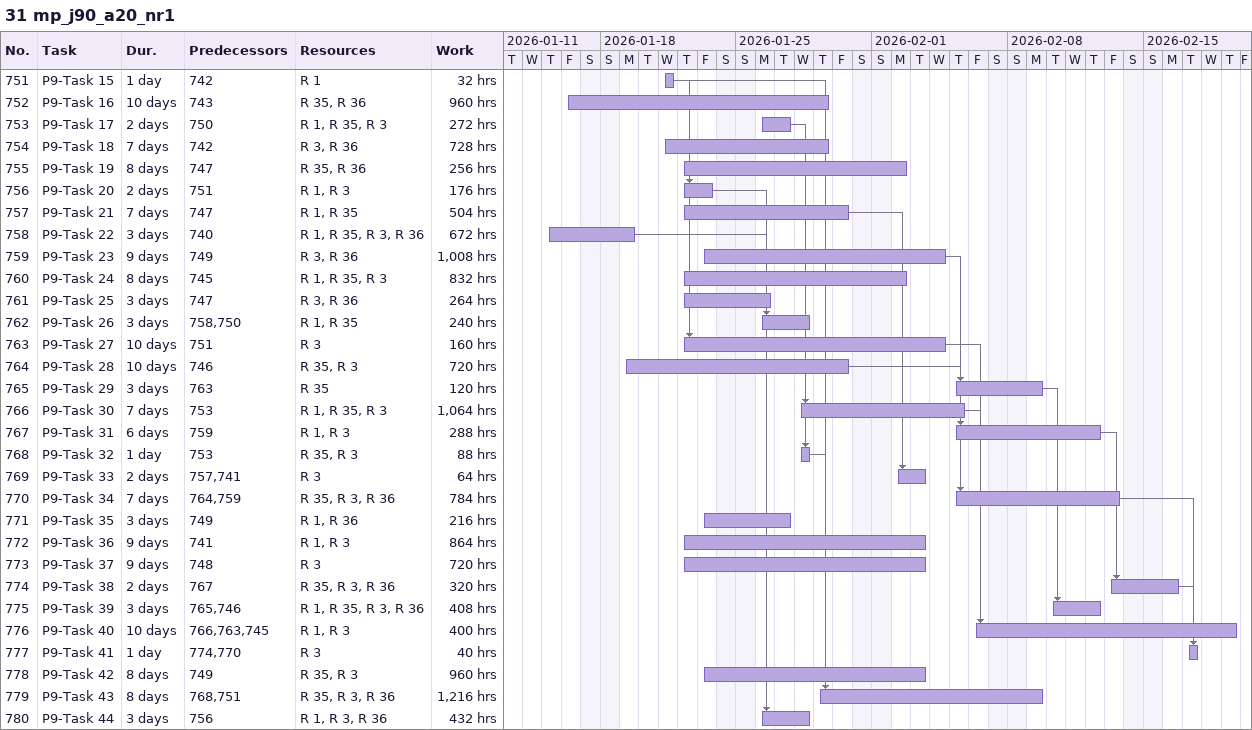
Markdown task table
31 mp_j90_a20_nr1

| ID | Task | Duration | Start | Finish | Predecessors | Resources | Work (h) |
|---|---|---|---|---|---|---|---|
| 751 | P9-Task 15 | 1d | 2026-01-21 | 2026-01-21 | 742 | R 1 | 32 |
| 752 | P9-Task 16 | 10d | 2026-01-16 | 2026-01-29 | 743 | R 35, R 36 | 960 |
| 753 | P9-Task 17 | 2d | 2026-01-26 | 2026-01-27 | 750 | R 1, R 35, R 3 | 272 |
| 754 | P9-Task 18 | 7d | 2026-01-21 | 2026-01-29 | 742 | R 3, R 36 | 728 |
| 755 | P9-Task 19 | 8d | 2026-01-22 | 2026-02-02 | 747 | R 35, R 36 | 256 |
| 756 | P9-Task 20 | 2d | 2026-01-22 | 2026-01-23 | 751 | R 1, R 3 | 176 |
| 757 | P9-Task 21 | 7d | 2026-01-22 | 2026-01-30 | 747 | R 1, R 35 | 504 |
| 758 | P9-Task 22 | 3d | 2026-01-15 | 2026-01-19 | 740 | R 1, R 35, R 3, R 36 | 672 |
| 759 | P9-Task 23 | 9d | 2026-01-23 | 2026-02-04 | 749 | R 3, R 36 | 1008 |
| 760 | P9-Task 24 | 8d | 2026-01-22 | 2026-02-02 | 745 | R 1, R 35, R 3 | 832 |
| 761 | P9-Task 25 | 3d | 2026-01-22 | 2026-01-26 | 747 | R 3, R 36 | 264 |
| 762 | P9-Task 26 | 3d | 2026-01-26 | 2026-01-28 | 758, 750 | R 1, R 35 | 240 |
| 763 | P9-Task 27 | 10d | 2026-01-22 | 2026-02-04 | 751 | R 3 | 160 |
| 764 | P9-Task 28 | 10d | 2026-01-19 | 2026-01-30 | 746 | R 35, R 3 | 720 |
| 765 | P9-Task 29 | 3d | 2026-02-05 | 2026-02-09 | 763 | R 35 | 120 |
| 766 | P9-Task 30 | 7d | 2026-01-28 | 2026-02-05 | 753 | R 1, R 35, R 3 | 1064 |
| 767 | P9-Task 31 | 6d | 2026-02-05 | 2026-02-12 | 759 | R 1, R 3 | 288 |
| 768 | P9-Task 32 | 1d | 2026-01-28 | 2026-01-28 | 753 | R 35, R 3 | 88 |
| 769 | P9-Task 33 | 2d | 2026-02-02 | 2026-02-03 | 757, 741 | R 3 | 64 |
| 770 | P9-Task 34 | 7d | 2026-02-05 | 2026-02-13 | 764, 759 | R 35, R 3, R 36 | 784 |
| 771 | P9-Task 35 | 3d | 2026-01-23 | 2026-01-27 | 749 | R 1, R 36 | 216 |
| 772 | P9-Task 36 | 9d | 2026-01-22 | 2026-02-03 | 741 | R 1, R 3 | 864 |
| 773 | P9-Task 37 | 9d | 2026-01-22 | 2026-02-03 | 748 | R 3 | 720 |
| 774 | P9-Task 38 | 2d | 2026-02-13 | 2026-02-16 | 767 | R 35, R 3, R 36 | 320 |
| 775 | P9-Task 39 | 3d | 2026-02-10 | 2026-02-12 | 765, 746 | R 1, R 35, R 3, R 36 | 408 |
| 776 | P9-Task 40 | 10d | 2026-02-06 | 2026-02-19 | 766, 763, 745 | R 1, R 3 | 400 |
| 777 | P9-Task 41 | 1d | 2026-02-17 | 2026-02-17 | 774, 770 | R 3 | 40 |
| 778 | P9-Task 42 | 8d | 2026-01-23 | 2026-02-03 | 749 | R 35, R 3 | 960 |
| 779 | P9-Task 43 | 8d | 2026-01-29 | 2026-02-09 | 768, 751 | R 35, R 3, R 36 | 1216 |
| 780 | P9-Task 44 | 3d | 2026-01-26 | 2026-01-28 | 756 | R 1, R 3, R 36 | 432 |
